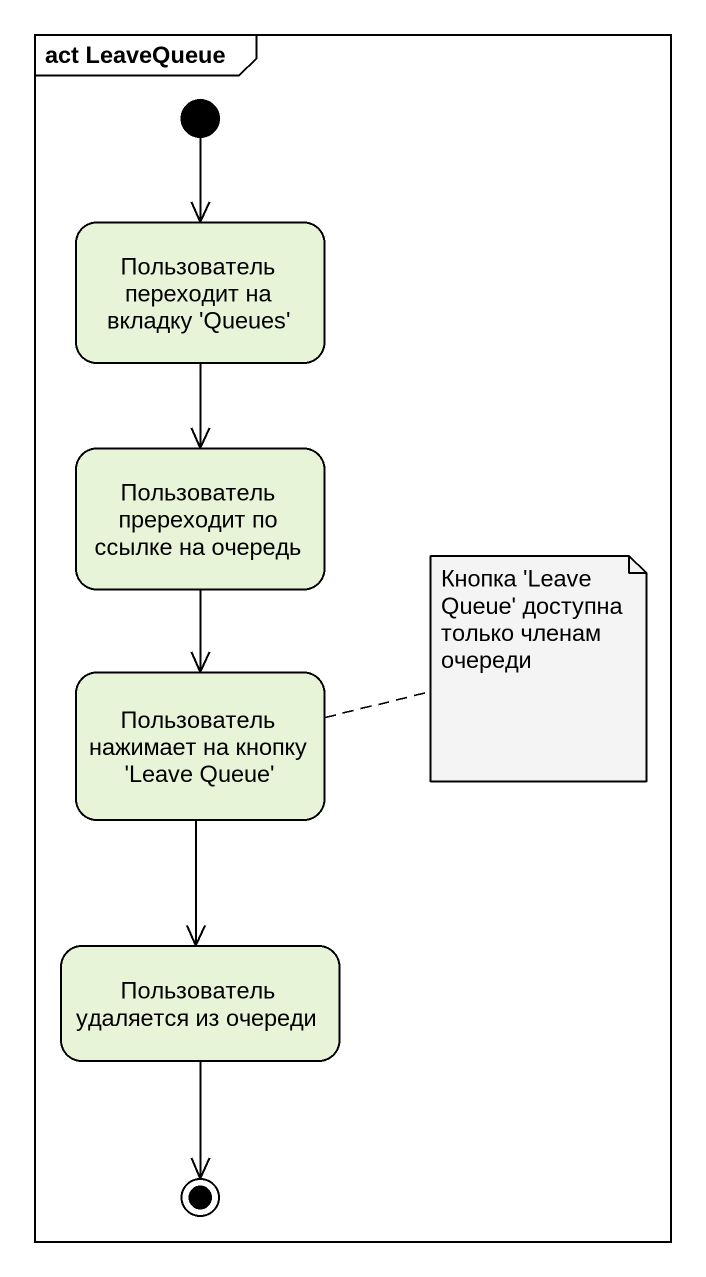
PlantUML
@startuml
mainframe act LeaveQueue
hide empty description
state "Пользователь переходит на вкладку 'Queues'" as Пользователь_переходит_на
state "Пользователь пререходит по ссылке на очередь" as Пользователь_пререходит_по
state "Пользователь нажимает на кнопку 'Leave Queue'" as Пользователь_нажимает_на
state "Пользователь удаляется из очереди" as Пользователь_удаляется_из
[*] --> Пользователь_переходит_на
Пользователь_переходит_на --> Пользователь_пререходит_по
Пользователь_пререходит_по --> Пользователь_нажимает_на
Пользователь_нажимает_на --> Пользователь_удаляется_из
Пользователь_удаляется_из --> [*]
note right of Пользователь_нажимает_на : Кнопка 'Leave Queue' доступна только членам очереди
@enduml
